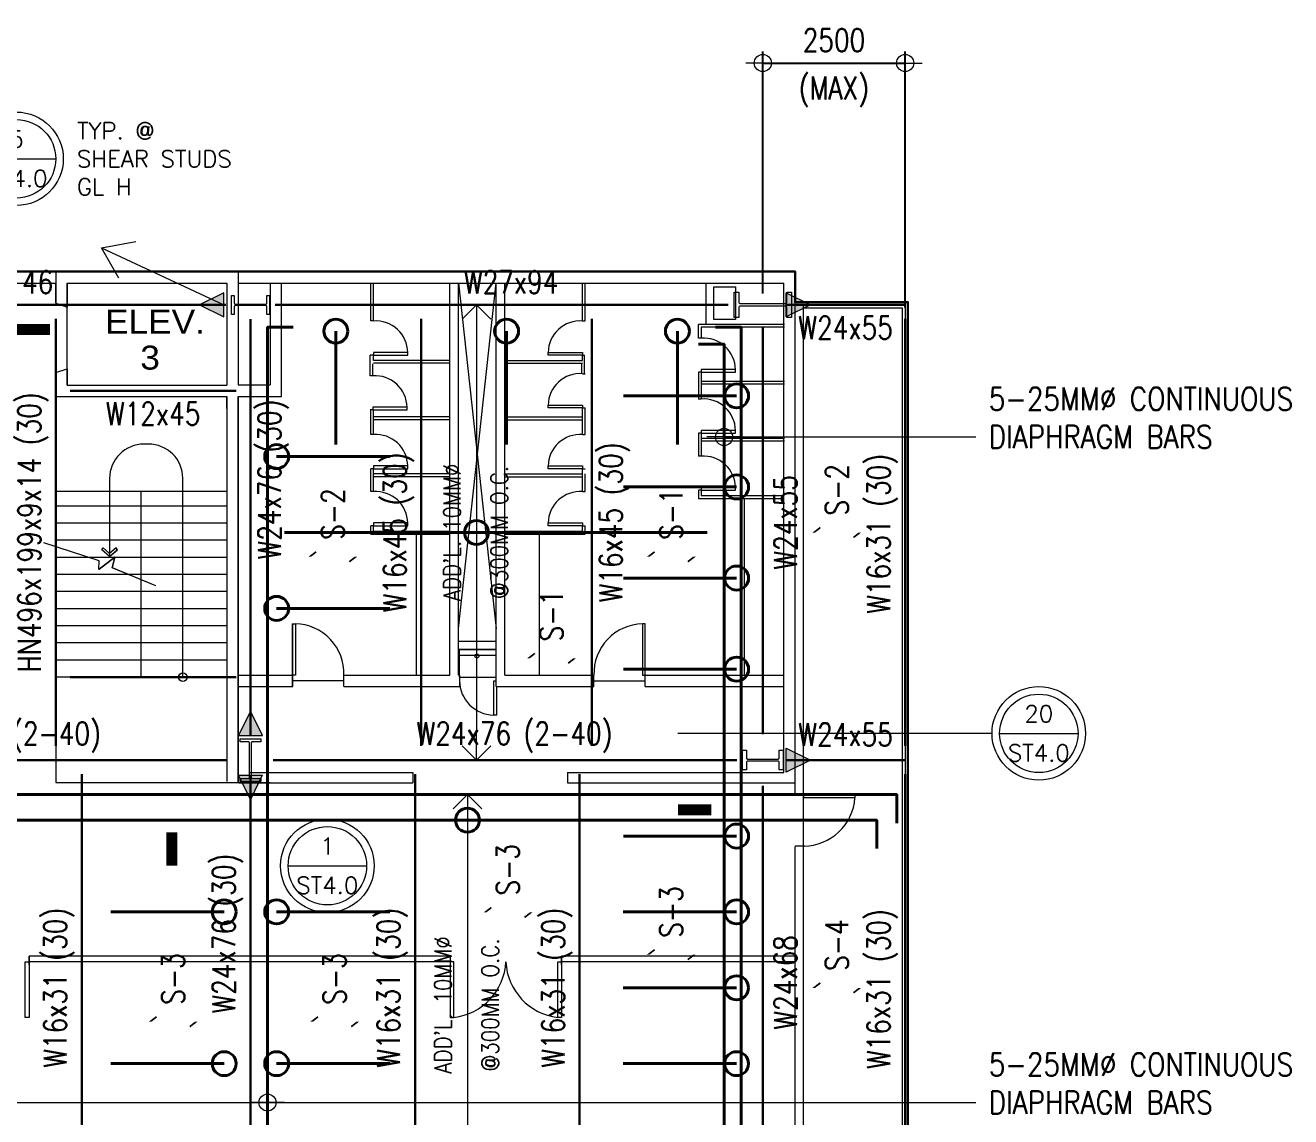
# Model space of a CAD drawing. Header units: millimetres. Extents: x 1935438 to 2130245, y -14991 to 120893.
# Drawn here: x 1992441 to 2014668, y 40250 to 59428 of the extents above; entities that cross this region are included whole.
import ezdxf
from ezdxf.enums import TextEntityAlignment as Align

# ---------------------------------------------------------------- set-up
doc = ezdxf.new("R2010")
doc.units = ezdxf.units.MM
doc.header["$MEASUREMENT"] = 0
doc.layers.get('0').update_dxf_attribs({"lineweight": 0})
for name, color, linetype, lineweight in [('A_ARCHITECTURAL BACKGROUND', 251, 'Continuous', 5), ('S-ANNO-DIMS', 252, 'Continuous', 5), ('S-ANNO-MARK', 2, 'Continuous', 9), ('S-ANNO-NPLT', 7, 'Continuous', 9), ('S-Anno-Symb', 143, 'Continuous', 15), ('S-Anno-Text', 52, 'Continuous', 15), ('S-BEAM', 5, 'Continuous', 30), ('S-BEAM-IDEN', 2, 'Continuous', 9), ('S-BRACE', 2, 'Continuous', 9), ('S-COLS', 2, 'Continuous', 20), ('S-CONN', 1, 'Continuous', 9), ('S_COL', 2, 'Continuous', 20), ('S_DRB', 4, 'Continuous', 40), ('S_SLAB EDGE', 2, 'Continuous', 30)]:
    doc.layers.add(name, color=color, linetype=linetype, lineweight=lineweight)
doc.styles.add('1', font='simplex.shx', dxfattribs={"width": 0.85, "height": 300})
doc.styles.add('ARIALNW', font='ARIALN.TTF')
doc.styles.add('MMTX$0$ESMX$0$X-OPTA1D', font='x-opta1d')
doc.styles.add('ROMANSX', font='ROMANS.shx', dxfattribs={"height": 0.09375})
doc.styles.add('SIMPLEX', font='SIMPLEX.shx', dxfattribs={"width": 0.8, "height": 400})
doc.dimstyles.new('DIM 200', dxfattribs={"dimtxt": 0.36, "dimasz": 0.2, "dimexe": 0.1, "dimexo": 0, "dimgap": 0.08, "dimtad": 1, "dimlfac": 2, "dimrnd": 0.005, "dimzin": 1, "dimdsep": 46, "dimtxsty": 'ARIALNW', "dimcen": 0.09, "dimclrd": 6, "dimclre": 6, "dimclrt": 13, "dimadec": 0, "dimazin": 0, "dimtfac": 1, "dimtofl": 0, "dimtmove": 2, "dimatfit": 3, "dimfxl": 1, "dimtolj": 1, "dimtzin": 0, "dimarcsym": 0})
doc.dimstyles.new('DIM_100', dxfattribs={"dimtxt": 400, "dimasz": 2, "dimexe": 100, "dimexo": 250, "dimgap": 250, "dimtad": 1, "dimdec": 0, "dimrnd": 1, "dimzin": 1, "dimdsep": 46, "dimtxsty": '1', "dimblk1": 'ESCADIM_ARW', "dimblk2": 'ESCADIM_ARW', "dimsah": 1, "dimcen": 50, "dimclrd": 256, "dimclre": 256, "dimclrt": 52, "dimazin": 0, "dimtfac": 1, "dimtdec": 0, "dimtofl": 0, "dimtmove": 0, "dimatfit": 3, "dimldrblk": 'ESCADIM_ARW', "dimfxl": 1, "dimtolj": 1, "dimtzin": 0, "dimarcsym": 0})
doc.dimstyles.new('DIM_200', dxfattribs={"dimtxt": 400, "dimasz": 2, "dimexe": 200, "dimexo": 200, "dimgap": 200, "dimtad": 1, "dimdec": 0, "dimrnd": 1, "dimzin": 1, "dimdsep": 46, "dimtxsty": 'SIMPLEX', "dimblk1": 'ESCADIM_ARW', "dimblk2": 'ESCADIM_ARW', "dimsah": 1, "dimcen": 50, "dimclrd": 251, "dimclre": 251, "dimclrt": 52, "dimazin": 0, "dimtfac": 1, "dimtdec": 0, "dimtofl": 0, "dimtmove": 0, "dimatfit": 3, "dimldrblk": 'ESCADIM_ARW', "dimfxl": 1, "dimtolj": 1, "dimtzin": 0, "dimarcsym": 0})
doc.dimstyles.new('ESCA', dxfattribs={"dimtxt": 300, "dimasz": 1, "dimexe": 100, "dimexo": 100, "dimgap": 100, "dimtad": 1, "dimdec": 0, "dimrnd": 1, "dimdsep": 46, "dimtxsty": '1', "dimblk1": 'ESCADIM_ARW', "dimblk2": 'ESCADIM_ARW', "dimsah": 1, "dimcen": 50, "dimclrd": 256, "dimclre": 256, "dimclrt": 52, "dimadec": 0, "dimazin": 0, "dimtfac": 1, "dimtdec": 0, "dimtofl": 0, "dimtmove": 0, "dimatfit": 3, "dimldrblk": 'ESCADIM_ARW', "dimfxl": 1, "dimtolj": 1, "dimtzin": 0, "dimarcsym": 0})

# ---------------------------------------------------------------- blocks, each defined once
blk = doc.blocks.new('8F PLAN')
at = {"layer": 'A_ARCHITECTURAL BACKGROUND', "ltscale": 10}
for p, q in [((44567, 56585, 0), (25567, 56585, 0)), ((34786, 56589, 0), (34786, 54591, 0)), ((34586, 56377, 0), (34586, 54588, 0)), ((35348, 56377, 0), (35348, 54591, 0)), ((35548, 54391, 0), (35548, 56377, 0)), ((35548, 54391, 0), (35548, 56377, 0)), ((37113, 55715, 0), (37113, 56383, 0)), ((37163, 55715, 0), (37163, 56383, 0)), ((37163, 55715, 0), (37163, 56383, 0)), ((37163, 55715, 0), (37163, 56383, 0)), ((38504, 49493, 0), (38504, 56383, 0)), ((38654, 49493, 0), (38654, 56383, 0)), ((39316, 49293, 0), (39316, 56383, 0)), ((39466, 49493, 0), (39466, 56383, 0)), ((40830, 55715, 0), (40830, 56383, 0)), ((40830, 55715, 0), (40830, 56383, 0)), ((40830, 55715, 0), (40830, 56383, 0)), ((40880, 55715, 0), (40880, 56383, 0)), ((43006, 55656, 0), (43006, 56385, 0)), ((44567, 47600, 0), (44567, 56048, 0)), ((44717, 10909, 0), (44717, 55998, 0)), ((37163, 55715, 0), (37113, 55715, 0)), ((37163, 55715, 0), (37113, 55715, 0)), ((37163, 55715, 0), (37113, 55715, 0)), ((40830, 55715, 0), (40880, 55715, 0)), ((40830, 55715, 0), (40880, 55715, 0)), ((40830, 55715, 0), (40880, 55715, 0)), ((42868, 55656, 0), (42868, 55656, 0)), ((44382, 55656, 0), (42868, 55656, 0)), ((42868, 55414, 0), (42868, 55656, 0)), ((44382, 55656, 0), (42918, 55656, 0)), ((42918, 55606, 0), (42918, 55414, 0)), ((44382, 55606, 0), (42918, 55606, 0)), ((44382, 55606, 0), (42918, 55606, 0)), ((42918, 55414, 0), (42868, 55414, 0)), ((37764, 55164, 0), (37163, 55164, 0)), ((37163, 55164, 0), (37163, 55114, 0)), ((37764, 55114, 0), (37764, 55164, 0)), ((40229, 55114, 0), (40229, 55164, 0)), ((40229, 55164, 0), (40830, 55164, 0)), ((40830, 55164, 0), (40830, 55114, 0)), ((37101, 54752, 0), (37101, 55114, 0)), ((37163, 55114, 0), (37101, 55114, 0)), ((37151, 54752, 0), (37151, 54965, 0)), ((37163, 55023, 0), (37163, 55114, 0)), ((37163, 55114, 0), (37764, 55114, 0)), ((38504, 55023, 0), (37163, 55023, 0)), ((38504, 55022, 0), (37163, 55022, 0)), ((38504, 55022, 0), (37163, 55022, 0)), ((38504, 54973, 0), (37163, 54973, 0)), ((38504, 54972, 0), (37163, 54972, 0)), ((38504, 54972, 0), (37163, 54972, 0)), ((39477, 55023, 0), (40830, 55023, 0)), ((39477, 55022, 0), (40830, 55022, 0)), ((39477, 55022, 0), (40830, 55022, 0)), ((39477, 54973, 0), (40830, 54973, 0)), ((39477, 54972, 0), (40830, 54972, 0)), ((39477, 54972, 0), (40830, 54972, 0)), ((40830, 55114, 0), (40229, 55114, 0)), ((40819, 54789, 0), (40819, 54967, 0)), ((40830, 55023, 0), (40830, 55114, 0)), ((40830, 55114, 0), (40869, 55114, 0)), ((40869, 54789, 0), (40869, 55114, 0)), ((37151, 54752, 0), (37101, 54752, 0)), ((40830, 54789, 0), (40880, 54789, 0)), ((42918, 54813, 0), (42868, 54813, 0)), ((42918, 54813, 0), (42868, 54813, 0)), ((42868, 54813, 0), (42868, 54344, 0)), ((43520, 54863, 0), (42918, 54863, 0)), ((42918, 54863, 0), (42918, 54813, 0)), ((42918, 54813, 0), (43520, 54813, 0)), ((42918, 54813, 0), (42918, 54344, 0)), ((42918, 54813, 0), (42918, 54344, 0)), ((42918, 54813, 0), (42918, 54344, 0)), ((43520, 54813, 0), (43520, 54863, 0)), ((31583, 54524, 0), (31583, 49457, 0)), ((44382, 54654, 0), (42918, 54654, 0)), ((44382, 54654, 0), (42918, 54654, 0)), ((44382, 54604, 0), (42918, 54604, 0)), ((44382, 54604, 0), (42918, 54604, 0)), ((34586, 54388, 0), (34586, 47622, 0)), ((34586, 54180, 0), (34586, 54388, 0)), ((34586, 54180, 0), (34586, 54388, 0)), ((34586, 54180, 0), (34586, 54388, 0)), ((34586, 54180, 0), (34586, 54388, 0)), ((34586, 54180, 0), (34586, 54388, 0)), ((34586, 54298, 0), (34586, 54388, 0)), ((34586, 54298, 0), (34586, 54388, 0)), ((34586, 54298, 0), (34586, 54388, 0)), ((34786, 54391, 0), (34786, 49239, 0)), ((34786, 54391, 0), (34786, 49239, 0)), ((34786, 54391, 0), (34786, 49239, 0)), ((34786, 54391, 0), (34786, 49239, 0)), ((34786, 54391, 0), (34786, 49239, 0)), ((34786, 54391, 0), (34786, 49239, 0)), ((34786, 54391, 0), (34786, 47600, 0)), ((34786, 47600, 0), (34786, 54391, 0)), ((34786, 54391, 0), (34786, 47600, 0)), ((34786, 47600, 0), (34786, 54391, 0)), ((34786, 47600, 0), (34786, 54391, 0)), ((34786, 47600, 0), (34786, 54391, 0)), ((34786, 47600, 0), (34786, 54391, 0)), ((34786, 54391, 0), (34786, 53703, 0)), ((34786, 53703, 0), (34786, 54391, 0)), ((34786, 53703, 0), (34786, 54391, 0)), ((34786, 54220, 0), (34786, 54391, 0)), ((34786, 54220, 0), (34786, 54391, 0)), ((34786, 54220, 0), (34786, 54391, 0)), ((34786, 54220, 0), (34786, 54391, 0)), ((34786, 54220, 0), (34786, 54391, 0)), ((40229, 54188, 0), (40229, 54238, 0)), ((40229, 54238, 0), (40830, 54238, 0)), ((40830, 54238, 0), (40830, 54188, 0)), ((42918, 54344, 0), (42868, 54344, 0)), ((42918, 54344, 0), (42868, 54344, 0)), ((42918, 54344, 0), (42868, 54344, 0)), ((37151, 54151, 0), (37101, 54151, 0)), ((37151, 54151, 0), (37101, 54151, 0)), ((37113, 53720, 0), (37113, 54151, 0)), ((37753, 54201, 0), (37151, 54201, 0)), ((37151, 54201, 0), (37151, 54151, 0)), ((37151, 54151, 0), (37753, 54151, 0)), ((37163, 53720, 0), (37163, 54151, 0)), ((37163, 53720, 0), (37163, 54151, 0)), ((37163, 53720, 0), (37163, 54151, 0)), ((38504, 54029, 0), (37163, 54029, 0)), ((38504, 54029, 0), (37163, 54029, 0)), ((37753, 54151, 0), (37753, 54201, 0)), ((39477, 54029, 0), (40830, 54029, 0)), ((39477, 54029, 0), (40830, 54029, 0)), ((40830, 54188, 0), (40229, 54188, 0)), ((40830, 54188, 0), (40880, 54188, 0)), ((40830, 54188, 0), (40880, 54188, 0)), ((40830, 53720, 0), (40830, 54188, 0)), ((40830, 53720, 0), (40830, 54188, 0)), ((40830, 53720, 0), (40830, 54188, 0)), ((40880, 53720, 0), (40880, 54188, 0)), ((38504, 53979, 0), (37163, 53979, 0)), ((38504, 53979, 0), (37163, 53979, 0)), ((39477, 53979, 0), (40830, 53979, 0)), ((39477, 53979, 0), (40830, 53979, 0)), ((43520, 53793, 0), (42918, 53793, 0)), ((42918, 53793, 0), (42918, 53743, 0)), ((43520, 53743, 0), (43520, 53793, 0)), ((37163, 53720, 0), (37113, 53720, 0)), ((37163, 53720, 0), (37113, 53720, 0)), ((37163, 53720, 0), (37113, 53720, 0)), ((40830, 53720, 0), (40880, 53720, 0)), ((40830, 53720, 0), (40880, 53720, 0)), ((40830, 53720, 0), (40880, 53720, 0)), ((42868, 53743, 0), (42868, 53341, 0)), ((42918, 53743, 0), (42868, 53743, 0)), ((42918, 53743, 0), (42918, 53341, 0)), ((42918, 53743, 0), (42918, 53341, 0)), ((42918, 53743, 0), (42918, 53341, 0)), ((42918, 53743, 0), (42918, 53652, 0)), ((42918, 53743, 0), (43520, 53743, 0)), ((44382, 53652, 0), (42918, 53652, 0)), ((44382, 53651, 0), (42918, 53651, 0)), ((44382, 53651, 0), (42918, 53651, 0)), ((44382, 53602, 0), (42918, 53602, 0)), ((44382, 53601, 0), (42918, 53601, 0)), ((44382, 53601, 0), (42918, 53601, 0)), ((37764, 53168, 0), (37163, 53168, 0)), ((37163, 53168, 0), (37163, 53118, 0)), ((37764, 53118, 0), (37764, 53168, 0)), ((40229, 53118, 0), (40229, 53168, 0)), ((40229, 53168, 0), (40830, 53168, 0)), ((40830, 53168, 0), (40830, 53118, 0)), ((42918, 53341, 0), (42868, 53341, 0)), ((42918, 53341, 0), (42868, 53341, 0)), ((42918, 53341, 0), (42868, 53341, 0)), ((37113, 52717, 0), (37113, 53118, 0)), ((37163, 53118, 0), (37113, 53118, 0)), ((37163, 53027, 0), (37163, 53118, 0)), ((37163, 53118, 0), (37764, 53118, 0)), ((37163, 52717, 0), (37163, 53027, 0)), ((38504, 53027, 0), (37163, 53027, 0)), ((38504, 53027, 0), (37163, 53027, 0)), ((38504, 53027, 0), (37163, 53027, 0)), ((38504, 52977, 0), (37163, 52977, 0)), ((37163, 52717, 0), (37163, 52976, 0)), ((38504, 52976, 0), (37163, 52976, 0)), ((37163, 52717, 0), (37163, 52976, 0)), ((38504, 52976, 0), (37163, 52976, 0)), ((39477, 53027, 0), (40830, 53027, 0)), ((39477, 53027, 0), (40830, 53027, 0)), ((39477, 53027, 0), (40830, 53027, 0)), ((39477, 52977, 0), (40830, 52977, 0)), ((39477, 52976, 0), (40830, 52976, 0)), ((39477, 52976, 0), (40830, 52976, 0)), ((40830, 53118, 0), (40229, 53118, 0)), ((40830, 53027, 0), (40830, 53118, 0)), ((40830, 53118, 0), (40880, 53118, 0)), ((40830, 52717, 0), (40830, 53027, 0)), ((40830, 52717, 0), (40830, 52976, 0)), ((40830, 52717, 0), (40830, 52976, 0)), ((40880, 52717, 0), (40880, 53027, 0)), ((34586, 52720, 0), (31580, 52720, 0)), ((33083, 49457, 0), (33083, 52720, 0)), ((37163, 52717, 0), (37113, 52717, 0)), ((37163, 52717, 0), (37113, 52717, 0)), ((37163, 52717, 0), (37113, 52717, 0)), ((40830, 52717, 0), (40880, 52717, 0)), ((40830, 52717, 0), (40880, 52717, 0)), ((40830, 52717, 0), (40880, 52717, 0)), ((42868, 52740, 0), (42868, 52598, 0)), ((42918, 52740, 0), (42868, 52740, 0)), ((43520, 52790, 0), (42918, 52790, 0)), ((42918, 52790, 0), (42918, 52740, 0)), ((42918, 52740, 0), (42918, 52649, 0)), ((42918, 52740, 0), (43520, 52740, 0)), ((43520, 52740, 0), (43520, 52790, 0)), ((34586, 52463, 0), (31580, 52463, 0)), ((42868, 52598, 0), (44371, 52598, 0)), ((42918, 52649, 0), (44371, 52649, 0)), ((43670, 52597, 0), (43670, 49492, 0)), ((34586, 52162, 0), (31580, 52162, 0)), ((37113, 51972, 0), (37113, 52116, 0)), ((37163, 52116, 0), (37113, 52116, 0)), ((37764, 52166, 0), (37163, 52166, 0)), ((37163, 52166, 0), (37163, 52116, 0)), ((37163, 52024, 0), (37163, 52116, 0)), ((37163, 52116, 0), (37764, 52116, 0)), ((37163, 52023, 0), (38504, 52023, 0)), ((37764, 52116, 0), (37764, 52166, 0)), ((39466, 52023, 0), (40830, 52023, 0)), ((40229, 52116, 0), (40229, 52166, 0)), ((40229, 52166, 0), (40830, 52166, 0)), ((40830, 52116, 0), (40229, 52116, 0)), ((40830, 52166, 0), (40830, 52116, 0)), ((40830, 52024, 0), (40830, 52116, 0)), ((40830, 52116, 0), (40880, 52116, 0)), ((40880, 51972, 0), (40880, 52116, 0)), ((34586, 51862, 0), (31580, 51862, 0)), ((37113, 51972, 0), (38504, 51972, 0)), ((37914, 49493, 0), (37914, 51972, 0)), ((39466, 51972, 0), (40880, 51972, 0)), ((40079, 49493, 0), (40079, 51972, 0)), ((34586, 51561, 0), (31580, 51561, 0)), ((34586, 51260, 0), (31580, 51260, 0)), ((34586, 50960, 0), (31580, 50960, 0)), ((34586, 50659, 0), (31580, 50659, 0)), ((34586, 50358, 0), (31580, 50358, 0)), ((35735, 50395, 0), (35785, 50395, 0)), ((35740, 49493, 0), (35740, 50395, 0)), ((35744, 49493, 0), (35744, 50395, 0)), ((35790, 50395, 0), (35790, 49493, 0)), ((41935, 50394, 0), (41885, 50394, 0)), ((41885, 50394, 0), (41885, 49492, 0)), ((41935, 49492, 0), (41935, 50394, 0)), ((34586, 50058, 0), (31580, 50058, 0)), ((38666, 49843, 0), (39316, 49843, 0)), ((34586, 49757, 0), (31580, 49757, 0)), ((34786, 49744, 0), (34786, 49744, 0)), ((34786, 49543, 0), (34786, 49744, 0)), ((34786, 49543, 0), (34786, 49744, 0)), ((34586, 49457, 0), (31583, 49457, 0)), ((34786, 49543, 0), (34786, 49543, 0)), ((34786, 49493, 0), (35744, 49493, 0)), ((35740, 49293, 0), (35740, 49493, 0)), ((35740, 49293, 0), (35740, 49493, 0)), ((35790, 49493, 0), (35740, 49493, 0)), ((36642, 49393, 0), (35740, 49393, 0)), ((35744, 49293, 0), (35744, 49493, 0)), ((35744, 49293, 0), (35744, 49493, 0)), ((36642, 49493, 0), (38504, 49493, 0)), ((36642, 49293, 0), (36642, 49493, 0)), ((36642, 49293, 0), (36642, 49493, 0)), ((39273, 48791, 0), (39273, 49393, 0)), ((39273, 49393, 0), (39316, 49393, 0)), ((39466, 49493, 0), (41033, 49493, 0)), ((41033, 49291, 0), (41033, 49492, 0)), ((41033, 49391, 0), (41935, 49391, 0)), ((41885, 49492, 0), (41935, 49492, 0)), ((41935, 49492, 0), (44371, 49492, 0)), ((41935, 49291, 0), (41935, 49492, 0)), ((34786, 49293, 0), (35744, 49293, 0)), ((36642, 49293, 0), (38672, 49293, 0)), ((38666, 49293, 0), (38672, 49293, 0)), ((39316, 49293, 0), (41033, 49293, 0)), ((39323, 49293, 0), (39323, 48791, 0)), ((41935, 49291, 0), (44371, 49291, 0)), ((34786, 49039, 0), (34786, 47728, 0)), ((34786, 49039, 0), (34786, 47625, 0)), ((39323, 48791, 0), (39273, 48791, 0)), ((34798, 47600, 0), (37852, 47600, 0)), ((34801, 47600, 0), (37852, 47600, 0)), ((34995, 47782, 0), (37852, 47782, 0)), ((34995, 47782, 0), (37852, 47782, 0)), ((37852, 47782, 0), (37852, 47600, 0)), ((40569, 47780, 0), (44371, 47780, 0)), ((40569, 47780, 0), (40569, 47599, 0)), ((40569, 47599, 0), (44567, 47599, 0)), ((44567, 47391, 0), (44567, 47606, 0)), ((44567, 47388, 0), (44567, 47603, 0)), ((44786, 47387, 0), (44567, 47387, 0)), ((44698, 47387, 0), (45600, 47387, 0)), ((44698, 47387, 0), (45600, 47387, 0)), ((44717, 47387, 0), (45619, 47387, 0)), ((44717, 47387, 0), (45619, 47387, 0)), ((45619, 47387, 0), (45619, 47337, 0)), ((45619, 47387, 0), (45619, 47337, 0)), ((45619, 47337, 0), (44717, 47337, 0)), ((45619, 47337, 0), (44717, 47337, 0)), ((44736, 46486, 0), (44567, 46486, 0)), ((44567, 11059, 0), (44567, 46483, 0)), ((38510, 44553, 0), (31111, 44553, 0)), ((38510, 44553, 0), (31111, 44553, 0)), ((31111, 44403, 0), (31111, 44553, 0)), ((31111, 44553, 0), (31111, 44403, 0)), ((38510, 44553, 0), (38510, 44403, 0)), ((44567, 44553, 0), (40464, 44553, 0)), ((40464, 44403, 0), (40464, 44553, 0)), ((40464, 44553, 0), (40464, 44403, 0)), ((31046, 43476, 0), (31046, 44453, 0)), ((31046, 44453, 0), (31111, 44453, 0)), ((38510, 44453, 0), (31111, 44453, 0)), ((38510, 44453, 0), (31111, 44453, 0)), ((31111, 44453, 0), (31111, 43476, 0)), ((38510, 44453, 0), (38510, 43476, 0)), ((38575, 44453, 0), (38510, 44453, 0)), ((38575, 43476, 0), (38575, 44453, 0)), ((40398, 43476, 0), (40398, 44453, 0)), ((40398, 44453, 0), (40464, 44453, 0)), ((44567, 44453, 0), (40464, 44453, 0)), ((40464, 44453, 0), (40464, 43476, 0)), ((31111, 43476, 0), (31046, 43476, 0)), ((38510, 43476, 0), (38575, 43476, 0)), ((40464, 43476, 0), (40398, 43476, 0))]:
    blk.add_line(p, q, dxfattribs=at)
at = {"layer": 'A_ARCHITECTURAL BACKGROUND', "linetype": 'ByBlock', "ltscale": 0.5}
for p, q in [((31580, 56585, 0), (31580, 56030, 0)), ((31580, 56559, 0), (31580, 56030, 0)), ((28402, 56377, 0), (31580, 56377, 0)), ((31580, 56030, 0), (31580, 56385, 0)), ((31580, 56385, 0), (31580, 56030, 0)), ((31580, 56030, 0), (31580, 56385, 0)), ((31580, 56385, 0), (31580, 56030, 0)), ((31783, 56377, 0), (34586, 56377, 0)), ((31783, 56358, 0), (31783, 55959, 0)), ((34786, 56377, 0), (44371, 56377, 0)), ((44371, 47782, 0), (44371, 56377, 0)), ((31580, 56030, 0), (31783, 55959, 0)), ((31580, 56030, 0), (31783, 55959, 0)), ((31580, 54807, 0), (31783, 54877, 0)), ((31580, 54807, 0), (31783, 54877, 0)), ((31580, 54807, 0), (31580, 54388, 0)), ((31580, 54807, 0), (31580, 54388, 0)), ((31783, 54877, 0), (31783, 54588, 0)), ((31783, 54877, 0), (31783, 54588, 0)), ((31783, 54588, 0), (34586, 54588, 0)), ((31783, 54588, 0), (34586, 54588, 0)), ((31783, 54588, 0), (34586, 54588, 0)), ((31783, 54588, 0), (34586, 54588, 0)), ((34786, 54591, 0), (35348, 54591, 0)), ((34786, 54591, 0), (35348, 54591, 0)), ((34786, 54591, 0), (35348, 54591, 0)), ((34786, 54591, 0), (35348, 54591, 0)), ((31580, 54388, 0), (34586, 54388, 0)), ((31580, 54388, 0), (34586, 54388, 0)), ((31583, 54388, 0), (34586, 54388, 0)), ((31583, 54388, 0), (34586, 54388, 0)), ((34786, 54391, 0), (35348, 54391, 0)), ((34786, 54391, 0), (35348, 54391, 0)), ((34786, 54391, 0), (35348, 54391, 0)), ((34786, 54391, 0), (35548, 54391, 0)), ((38666, 50090, 0), (39316, 50090, 0)), ((38666, 49940, 0), (39316, 49940, 0)), ((38672, 49493, 0), (38654, 49493, 0)), ((38672, 49493, 0), (38672, 49293, 0)), ((44717, 47391, 0), (44717, 47340, 0)), ((44717, 47387, 0), (44717, 47337, 0))]:
    blk.add_line(p, q, dxfattribs=at)
at = {"layer": 'A_ARCHITECTURAL BACKGROUND', "ltscale": 0.5}
for p, q in [((31783, 54588, 0), (31783, 56377, 0)), ((31583, 49457, 0), (31583, 47606, 0)), ((31583, 47606, 0), (35348, 47606, 0))]:
    blk.add_line(p, q, dxfattribs=at)
at = {"layer": 'A_ARCHITECTURAL BACKGROUND', "linetype": 'ByBlock', "lineweight": 13, "ltscale": 0.5}
for p, q in [((38654, 50314, 0), (39317, 56385, 0)), ((38654, 56383, 0), (39316, 50314, 0)), ((32342, 51498, 0), (31373, 51817, 0)), ((32619, 51566, 0), (32339, 51349, 0)), ((32623, 51566, 0), (32342, 51349, 0)), ((32573, 51376, 0), (32619, 51566, 0)), ((32577, 51376, 0), (32623, 51566, 0)), ((32339, 51349, 0), (32342, 51498, 0)), ((33338, 51061, 0), (32573, 51376, 0)), ((33341, 51061, 0), (32577, 51376, 0)), ((36642, 49393, 0), (35740, 49393, 0))]:
    blk.add_line(p, q, dxfattribs=at)
at = {"layer": 'A_ARCHITECTURAL BACKGROUND', "linetype": 'ByBlock', "lineweight": 13, "ltscale": 0.5, "elevation": 0}
blk.add_lwpolyline([(43141, 55740), (43141, 56316), (43519, 56316), (43519, 55740)], close=True, dxfattribs=at)
at = {"layer": 'A_ARCHITECTURAL BACKGROUND', "ltscale": 0.5, "elevation": 0}
for points in [[(44567, 55998), (46500, 55998), (46500, 39633), (44717, 39633)], [(44717, 55948), (46450, 55948), (46450, 39683), (44717, 39683)]]:
    blk.add_lwpolyline(points, dxfattribs=at)
at = {"layer": 'A_ARCHITECTURAL BACKGROUND', "linetype": 'ByBlock', "lineweight": 13, "ltscale": 0.5, "elevation": 0}
blk.add_lwpolyline([(33812, 49457), (33812, 52951, 0.414214), (33210, 53552), (33128, 53552, 0.414214), (32527, 52951), (32527, 51577)], format="xyb", dxfattribs=at)
for points in [[(32524, 51577), (32387, 51696), (32412, 51729), (32524, 51627)], [(32527, 51577), (32390, 51696), (32415, 51729), (32527, 51627)], [(32524, 51577), (32660, 51696), (32635, 51729), (32524, 51627)], [(32527, 51577), (32663, 51696), (32639, 51729), (32527, 51627)]]:
    blk.add_lwpolyline(points, dxfattribs=at)
at = {"layer": 'A_ARCHITECTURAL BACKGROUND', "ltscale": 10, "elevation": 0}
blk.add_lwpolyline([(38666, 49454), (39316, 49454), (39316, 49940), (38666, 49940)], close=True, dxfattribs=at)
at = {"layer": 'A_ARCHITECTURAL BACKGROUND', "linetype": 'ByBlock', "ltscale": 0.5}
blk.add_circle((38978, 49829, 0), 34.4, dxfattribs=at)
at = {"layer": 'A_ARCHITECTURAL BACKGROUND', "linetype": 'ByBlock', "lineweight": 13, "ltscale": 0.5}
for centre in [(33812, 49457, 0), (33815, 49457, 0)]:
    blk.add_circle(centre, 74, dxfattribs=at)
at = {"layer": 'A_ARCHITECTURAL BACKGROUND', "ltscale": 10}
for centre, start, end in [((37200, 55152, 0), 1.2058, 93.7733), ((40793, 55152, 0), 86.2267, 178.7942), ((42956, 54851, 0), 1.2058, 93.7733), ((37188, 54189, 0), 1.2058, 93.7733), ((40793, 54226, 0), 86.2267, 178.7942), ((42956, 53781, 0), 1.2058, 93.7733), ((37200, 53157, 0), 1.2058, 93.7733), ((40793, 53157, 0), 86.2267, 178.7942), ((42956, 52778, 0), 1.2058, 93.7733), ((37200, 52154, 0), 1.2058, 93.7733), ((40793, 52154, 0), 86.2267, 178.7942)]:
    blk.add_arc(centre, 564, start, end, dxfattribs=at)
at = {"layer": 'A_ARCHITECTURAL BACKGROUND', "linetype": 'ByBlock', "lineweight": 13, "ltscale": 0.5}
for centre, radius, start, end in [((35768, 49521, 0), 874, 358.1709, 88.556), ((41907, 49520, 0), 874, 91.444, 181.8291), ((39284, 49404, 0), 613, 181.0562, 268.9438), ((44706, 47401, 0), 915, 270.6932, 356.0337), ((38452, 44505, 0), 1036, 276.8071, 357.1428), ((40521, 44505, 0), 1036, 182.8572, 263.1929)]:
    blk.add_arc(centre, radius, start, end, dxfattribs=at)
at = {"layer": 'S_SLAB EDGE', "ltscale": 0.05, "elevation": 0}
for points in [[(44567, 56585), (44567, 56048), (46550, 56048), (46550, 48565), (46550, 48565), (46550, 39580), (44717, 39580), (44717, 10909), (43214, 10909), (43214, 8846), (41180, 8846), (41180, 7375), (35698, 7375), (35698, 6013), (27423, 6013), (26051, 7357), (24672, 6013), (16409, 6013)], [(10917, 56736), (26529, 56736), (26529, 56585), (44567, 56585)]]:
    blk.add_lwpolyline(points, dxfattribs=at)
at = {"layer": 'A_ARCHITECTURAL BACKGROUND', "style": 'MMTX$0$ESMX$0$X-OPTA1D', "text_generation_flag": 6, "width": 1.1}
for s, height, p in [('ELEV.', 420.9, (32446, 55491, 0)), ('3', 421, (33065, 54861, 0))]:
    blk.add_text(s, height=height, rotation=180, dxfattribs=at).set_placement(p)
blk = doc.blocks.new('8F COLUMN LAYOUT')
at = {"layer": 'S_COL', "ltscale": 0.05}
blk.add_lwpolyline([(35337, 56000), (35337, 55832), (35289, 55832), (35289, 55966, 0.414214), (35268, 55987), (34736, 55987, 0.414214), (34716, 55966), (34716, 55832), (34668, 55832), (34668, 56167), (34716, 56167), (34716, 56033, 0.414214), (34736, 56013), (35268, 56013, 0.414214), (35289, 56033), (35289, 56167), (35337, 56167), (35337, 56000)], format="xyb", dxfattribs=at)
at = {"layer": 'S_COL', "ltscale": 0.05, "elevation": 0}
for points in [[(44506, 56000), (44506, 55779), (44424, 55779), (44424, 55948, 0.414214), (44395, 55977), (43605, 55977, 0.414214), (43576, 55948), (43576, 55779), (43494, 55779), (43494, 56221), (43576, 56221), (43576, 56052, 0.414214), (43605, 56023), (44395, 56023, 0.414214), (44424, 56052), (44424, 56221), (44506, 56221), (44506, 56000)], [(35000, 48376), (35183, 48376), (35183, 48323), (35033, 48323, 0.414214), (35015, 48305), (35015, 47695, 0.414214), (35033, 47677), (35183, 47677), (35183, 47624), (34817, 47624), (34817, 47677), (34967, 47677, 0.414214), (34985, 47695), (34985, 48305, 0.414214), (34967, 48323), (34817, 48323), (34817, 48376), (35000, 48376)], [(44355, 48000), (44355, 47827), (44286, 47827), (44286, 47961, 0.414214), (44267, 47981), (43733, 47981, 0.414214), (43714, 47961), (43714, 47827), (43645, 47827), (43645, 48173), (43714, 48173), (43714, 48039, 0.414214), (43733, 48019), (44267, 48019, 0.414214), (44286, 48039), (44286, 48173), (44355, 48173), (44355, 48000)]]:
    blk.add_lwpolyline(points, format="xyb", dxfattribs=at)
blk = doc.blocks.new('Bubble')
at = {"layer": 'S-ANNO-NPLT'}
blk.add_circle((0, 0), 0.2608, dxfattribs=at)
at = {"layer": 'S-Anno-Symb', "color": 0}
blk.add_line((-0.2188, 0), (0.2188, 0), dxfattribs=at)
blk.add_circle((0, 0), 0.2187, dxfattribs=at)
at = {"layer": 'S-Anno-Symb', "style": 'ROMANSX'}
for tag, p in [('1', (0, 0.1094)), ('S1', (0, -0.1094))]:
    blk.add_attdef(tag, text='', height=0.0937, dxfattribs=at).set_placement(p, align=Align.MIDDLE_CENTER)
at = {"layer": 'S-Anno-Symb', "style": 'ROMANSX', "width": 1.018385, "flags": 8}
blk.add_attdef('LONG', text='', height=0.0937, dxfattribs=at).set_placement((-0.1796, -0.1249), (0.1796, -0.1249), align=Align.FIT)
blk = doc.blocks.new('ESCADIM_ARW')
at = {"color": 7}
blk.add_line((-150, 0), (150, 0), dxfattribs=at)
blk.add_circle((0, 0), 75, dxfattribs=at)
blk = doc.blocks.new('*D35')
at = {"layer": 'Defpoints', "color": 0, "ltscale": 0.05, "transparency": 16777216}
for p in [(2007896, 58765), (2005396, 54515, 0), (2007896, 54268)]:
    blk.add_point(p, dxfattribs=at)
at = {"layer": 'S-ANNO-DIMS', "color": 251, "lineweight": -2, "ltscale": 0.05, "transparency": 16777216}
for p, q in [((2005396, 54715), (2005396, 58965)), ((2007896, 54468), (2007896, 58965)), ((2005398, 58765), (2007894, 58765))]:
    blk.add_line(p, q, dxfattribs=at)
at = {"layer": 'S-ANNO-DIMS', "color": 251, "lineweight": -2, "ltscale": 0.05, "transparency": 16777216, "xscale": 2, "yscale": 2, "zscale": 2, "rotation": 180}
blk.add_blockref('ESCADIM_ARW', (2005396, 58765), dxfattribs=at)
at = {"layer": 'S-ANNO-DIMS', "color": 251, "lineweight": -2, "ltscale": 0.05, "transparency": 16777216, "xscale": 2, "yscale": 2, "zscale": 2}
blk.add_blockref('ESCADIM_ARW', (2007896, 58765), dxfattribs=at)
at = {"layer": 'S-ANNO-DIMS', "color": 52, "ltscale": 0.05, "transparency": 16777216, "char_height": 400, "attachment_point": 5, "style": 'SIMPLEX'}
for s, insert in [('\\A1;2500', (2006646, 59165)), ('\\A1;(MAX)', (2006646, 58260))]:
    blk.add_mtext(s, dxfattribs=dict(at, insert=insert))
blk = doc.blocks.new('_Open90')
at = {"color": 0, "linetype": 'ByBlock', "lineweight": -2}
for p, q in [((-0.5, 0.5), (0, 0)), ((0, 0), (-1, 0)), ((0, 0), (-0.5, -0.5))]:
    blk.add_line(p, q, dxfattribs=at)
blk = doc.blocks.new('*D38')
at = {"lineweight": -2, "ltscale": 0.5, "transparency": 16777216}
blk.add_line((38812, 46895), (38812, 40501), dxfattribs=at)
at = {"layer": 'Defpoints', "color": 0, "ltscale": 0.5, "transparency": 16777216}
for p in [(38812, 47395, 0), (38812, 40001, 0), (38812, 40001)]:
    blk.add_point(p, dxfattribs=at)
at = {"lineweight": -2, "ltscale": 0.5, "transparency": 16777216, "xscale": 500, "yscale": 500, "zscale": 500}
for p, rotation in [((38812, 47395), 90), ((38812, 40001), 270)]:
    blk.add_blockref('_Open90', p, dxfattribs=dict(at, rotation=rotation))
at = {"color": 52, "ltscale": 0.5, "transparency": 16777216, "char_height": 300, "attachment_point": 5, "rotation": 90, "style": '1'}
for s, insert in [("\\A1;ADD'L. 10MM%%C", (38383, 43698)), ('\\A1;@300MM O.C. ', (39212, 43698))]:
    blk.add_mtext(s, dxfattribs=dict(at, insert=insert))
blk = doc.blocks.new('*D40')
at = {"lineweight": -2, "ltscale": 0.5, "transparency": 16777216}
blk.add_line((38970, 55501), (38970, 48501), dxfattribs=at)
at = {"layer": 'Defpoints', "color": 0, "ltscale": 0.5, "transparency": 16777216}
for p in [(38970, 56001, 0), (38970, 48001, 0), (38970, 48001)]:
    blk.add_point(p, dxfattribs=at)
at = {"lineweight": -2, "ltscale": 0.5, "transparency": 16777216, "xscale": 500, "yscale": 500, "zscale": 500}
for p, rotation in [((38970, 56001), 90), ((38970, 48001), 270)]:
    blk.add_blockref('_Open90', p, dxfattribs=dict(at, rotation=rotation))
at = {"color": 52, "ltscale": 0.5, "transparency": 16777216, "char_height": 300, "attachment_point": 5, "rotation": 90, "style": '1'}
for s, insert in [("\\A1;ADD'L. 10MM%%C", (38542, 52001)), ('\\A1;@300MM O.C. ', (39370, 52001))]:
    blk.add_mtext(s, dxfattribs=dict(at, insert=insert))
blk = doc.blocks.new('8F FRAMING LAYOUT')
at = {"layer": 'S-CONN'}
for points in [[(23033, 47788), (22604, 47998), (23033, 48209)], [(32911, 47789), (33340, 48000), (32911, 48210)], [(23289, 40430), (23500, 40859), (23710, 40430)], [(32911, 39789), (33340, 40000), (32911, 40210)], [(23288, 39736), (23499, 39307), (23709, 39736)]]:
    blk.add_hatch(color=256, dxfattribs=at).paths.add_polyline_path(points)
at = {"layer": 'S-BEAM'}
for p, q in [((23066, 47999, 0), (15106, 48000, 0)), ((23935, 47999, 0), (31894, 48000, 0)), ((32909, 48000, 0), (35000, 48000, 0)), ((20083, 40249, 0), (20083, 47753, 0)), ((23500, 40430, 0), (23500, 47749, 0)), ((26501, 40249, 0), (26501, 47753, 0)), ((29499, 40249, 0), (29499, 47753, 0)), ((32500, 47619, 0), (32501, 40455, 0)), ((35000, 40250, 0), (35000, 47751, 0)), ((23250, 46488, 0), (20333, 46488, 0)), ((23250, 41457, 0), (20333, 41457, 0)), ((23100, 39999, 0), (15071, 39999, 0)), ((23900, 39999, 0), (32045, 40000, 0)), ((32909, 40000, 0), (35000, 40000, 0)), ((20538, 39749, 0), (20538, 32250, 0)), ((23500, 39737, 0), (23500, 32414, 0)), ((26391, 39749, 0), (26391, 32249, 0)), ((29283, 39749, 0), (29283, 32248, 0)), ((35000, 39750, 0), (35000, 32249, 0)), ((32500, 32607, 0), (32500, 39545, 0))]:
    blk.add_line(p, q, dxfattribs=at)
at = {"layer": 'S-CONN', "color": 1, "elevation": 0}
for points in [[(23033, 48209), (22604, 47998), (23033, 47788), (23033, 48210)], [(32911, 48210), (33340, 48000), (32911, 47789), (32911, 48211)], [(23710, 40430), (23500, 40859), (23289, 40430), (23711, 40430)], [(32911, 40210), (33340, 40000), (32911, 39789), (32911, 40211)], [(23709, 39736), (23499, 39307), (23288, 39736), (23710, 39736)]]:
    blk.add_lwpolyline(points, dxfattribs=at)
at = {"layer": 'S-BRACE', "ltscale": 0.5}
blk.add_leader([(20884, 49000, 0), (23035, 47998, 0)], dimstyle='DIM 200', override={"dimasz": 500, "dimtad": 0, "dimclrd": 2, "dimldrblk": 'Open90', "dimfxl": 0.18}, dxfattribs=at)
blk = doc.blocks.new("ADD' L BARS")
at = {"layer": 'S_DRB'}
for p, q in [((36500.5, 53548.4, 0), (36500.5, 55538, 0)), ((39500, 53548.4, 0), (39500, 55538, 0)), ((42499.5, 53548.4, 0), (42499.5, 55538, 0)), ((41550, 54400, 0), (43539.6, 54400, 0)), ((41550, 52800, 0), (43539.6, 52800, 0)), ((41550, 51200, 0), (43539.6, 51200, 0)), ((41550, 49600, 0), (43539.6, 49600, 0)), ((41550, 46666.4, 0), (43539.6, 46666.4, 0)), ((41549.9, 45333.2, 0), (43539.5, 45333.2, 0)), ((41549.7, 43999.9, 0), (43539.3, 43999.9, 0)), ((41549.6, 42666.6, 0), (43539.2, 42666.6, 0))]:
    blk.add_line(p, q, dxfattribs=at)
at = {"layer": 'S_DRB', "color": 4}
blk.add_line((43019.6, 52000.8, 0), (35600, 52000.8, 0), dxfattribs=at)
at = {"layer": 'S_DRB', "color": 4, "elevation": 0}
for points in [[(35750, 40432.8), (35300, 40432.8), (35300, 55606.9), (35750, 55606.9)], [(42870.3, 40132.8), (43320.3, 40132.8), (43319, 55306.9), (42869, 55306.9)], [(46351.2, 46894.5), (46351.2, 47394.5), (6014.4, 47394.5), (6014.4, 46894.5)], [(46001.2, 46444.5), (46001.2, 46944.5), (17250, 46944.5), (17250, 46444.5)]]:
    blk.add_lwpolyline(points, dxfattribs=at)
at = {"layer": 'S_DRB'}
for centre in [(36500.5, 55538, 0), (39500, 55538, 0), (42499.5, 55538, 0), (43539.6, 54400, 0), (43539.6, 52800, 0), (38970.3, 52000.8, 0), (43539.6, 51200, 0), (43539.6, 49600, 0), (38811.8, 46944.5, 0), (43539.6, 46666.4, 0), (43539.5, 45333.2, 0), (43539.3, 43999.9, 0), (43539.2, 42666.6, 0)]:
    blk.add_circle(centre, 210.4, dxfattribs=at)
at = {"layer": 'S-BEAM-IDEN', "char_height": 400, "attachment_point": 1, "style": '1'}
for insert in [(47968.2, 54548.4, 0), (47968.2, 42852.8, 0)]:
    blk.add_mtext_dynamic_manual_height_columns('5-25MM∅ CONTINUOUS \\PDIAPHRAGM BARS', width=8791.578, gutter_width=1, heights=[0], dxfattribs=dict(at, insert=insert))
at = {"ltscale": 0.5}
for base, p1, p2, picture, middle in [((38970.3, 48000.5, 0), (38970.3, 56001.1, 0), (38970.3, 48000.5, 0), '*D40', (38970.3, 52000.8, 0)), ((38811.8, 40001.4, 0), (38811.8, 47394.5, 0), (38811.8, 40001.4, 0), '*D38', (38811.8, 43697.9, 0))]:
    dim = blk.add_linear_dim(base=base, p1=p1, p2=p2, angle=270, text="ADD'L. 10MM%%C\\X@300MM O.C. ", dimstyle='DIM_100', override={"dimasz": 500, "dimexo": 100, "dimblk1": 'Open90', "dimblk2": 'Open90', "dimse1": 1, "dimse2": 1}, dxfattribs=at)
    dim.commit()
    dim.dimension.update_dxf_attribs({"geometry": picture, "text_midpoint": middle})
at = {"layer": 'S-ANNO-DIMS', "color": 4}
for points in [[(43319.1, 53678.6, 0), (47743.9, 53678.6, 0)], [(25267.1, 41983, 0), (47743.9, 41983, 0)], [(35300, 41983, 0), (47743.9, 41983, 0)]]:
    blk.add_leader(points, dimstyle='ESCA', override={"dimasz": 2, "dimtad": 0, "dimfxl": 0.0625}, dxfattribs=at)

msp = doc.modelspace()

# ---------------------------------------------------------------- linework, layer by layer
at = {"layer": 'S-ANNO-MARK'}
for points, elevation in [([(2006405.40644, 50602.07092, 29.99952, 29.99952, 0), (2006292.36211, 50515.06979, 0, 0, 0), (2007101.93966, 50515.06979, 29.99952, 29.99952, 0), (2006988.89533, 50428.06866, 0, 0, 0)], 0.00001), ([(1997549.63526, 50175.54219, 29.99952, 29.99952, 0), (1997436.59093, 50088.54105, 0, 0, 0), (1998246.16848, 50088.54105, 29.99952, 29.99952, 0), (1998133.12415, 50001.53992, 0, 0, 0)], 0), ([(2003495.20311, 50175.54219, 29.99952, 29.99952, 0), (2003382.15878, 50088.54105, 0, 0, 0), (2004191.73633, 50088.54105, 29.99952, 29.99952, 0), (2004078.692, 50001.53992, 0, 0, 0)], 0), ([(2001393.03088, 48392.06551, 29.99952, 29.99952, 0), (2001279.98655, 48305.06437, 0, 0, 0), (2002089.5641, 48305.06437, 29.99952, 29.99952, 0), (2001976.51978, 48218.06324, 0, 0, 0)], 0.00012), ([(2000627.10027, 43925.1845, 29.99952, 29.99952, 0), (2000514.05594, 43838.18337, 0, 0, 0), (2001323.63349, 43838.18337, 29.99952, 29.99952, 0), (2001210.58916, 43751.18223, 0, 0, 0)], 0.00001), ([(2006405.40644, 42600.94552, 29.99952, 29.99952, 0), (2006292.36211, 42513.94438, 0, 0, 0), (2007101.93966, 42513.94438, 29.99952, 29.99952, 0), (2006988.89533, 42426.94325, 0, 0, 0)], 0.00001), ([(1994746.67798, 42005.98357, 29.99952, 29.99952, 0), (1994633.63365, 41918.98244, 0, 0, 0), (1995443.2112, 41918.98244, 29.99952, 29.99952, 0), (1995330.16687, 41831.9813, 0, 0, 0)], 0.00001), ([(1997582.96844, 42005.98357, 29.99952, 29.99952, 0), (1997469.92412, 41918.98244, 0, 0, 0), (1998279.50167, 41918.98244, 29.99952, 29.99952, 0), (1998166.45734, 41831.9813, 0, 0, 0)], 0.00002)]:
    msp.add_lwpolyline(points, format="xyseb", dxfattribs=dict(at, elevation=elevation))
at = {"layer": 'S-ANNO-NPLT'}
for centre in [(2010243.58669, 46985.58272, 0.00001), (1997746.87764, 44658.91975, 0)]:
    msp.add_circle(centre, 821.36597, dxfattribs=at)
at = {"layer": 'S-Anno-Symb', "linetype": 'ByBlock'}
msp.add_line((2009422.22071, 46985.58272, 0.00001), (2003905.20483, 46985.58272, 0.00001), dxfattribs=at)
for points, elevation in [([(1992287.3066, 56260.00024, 0, 0, 0), (1992287.3066, 54082.80684, 196.07256, 196.07256, 0), (1992875.52428, 54082.80684, 0, 0, 0)], 0.00001), ([(2003905.20483, 46985.58272, 0, 0, 0), (2003905.20483, 45640.60671, 196.07256, 196.07256, 0), (2004493.42251, 45640.60671, 0, 0, 0)], 0.00001), ([(1996925.51167, 44658.91975, 0, 0, 0), (1995014.6567, 44658.91975, 196.07256, 196.07256, 0), (1995014.6567, 45247.13743, 0, 0, 0)], 0)]:
    msp.add_lwpolyline(points, format="xyseb", dxfattribs=dict(at, elevation=elevation))
at = {"layer": 'S-COLS', "elevation": 0.00002}
msp.add_lwpolyline([(2003495.20311, 43184.09553, 29.99952, 29.99952, 0), (2003382.15878, 43097.0944, 0, 0, 0), (2004191.73633, 43097.0944, 29.99952, 29.99952, 0), (2004078.692, 43010.09327, 0, 0, 0)], format="xyseb", dxfattribs=at)
at = {"layer": 'S_DRB'}
for p, q in [((1998845.81186, 51848.55615, 0.00001), (1996856.17888, 51848.55615, 0.00001)), ((1998845.81186, 49181.88949, 0.00001), (1996856.17888, 49181.88949, 0.00001)), ((1993945.81186, 43848.55615, 0.00001), (1995935.44484, 43848.55615, 0.00001)), ((1998845.81186, 43848.55615, 0.00001), (1996856.17888, 43848.55615, 0.00001)), ((1993945.81186, 41181.88949, 0.00001), (1995935.44484, 41181.88949, 0.00001)), ((1998845.81186, 41181.88949, 0.00001), (1996856.17888, 41181.88949, 0.00001))]:
    msp.add_line(p, q, dxfattribs=at)
at = {"layer": 'S_DRB', "color": 4}
for points, elevation in [([(2004564.83186, 10508.86548), (2005014.83186, 10508.86548), (2005014.83186, 54122.12678), (2004564.83186, 54122.12678)], 0.00001), ([(2007747.05577, 45409.73131), (2007747.05577, 45909.73131), (1967410.24724, 45909.73131), (1967410.24724, 45409.73131)], -0.00001)]:
    msp.add_lwpolyline(points, dxfattribs=dict(at, elevation=elevation))
at = {"layer": 'S_DRB'}
for centre in [(1996856.17888, 51848.55615, 0.00001), (1996856.17888, 49181.88949, 0.00001), (1995935.44484, 43848.55615, 0.00001), (1996856.17888, 43848.55615, 0.00001), (1995935.44484, 41181.88949, 0.00001), (1996856.17888, 41181.88949, 0.00001)]:
    msp.add_circle(centre, 210.36702, dxfattribs=at)
at = {"layer": 'S_SLAB EDGE', "ltscale": 0.05, "elevation": 0.00001}
msp.add_lwpolyline([(1972312.99383, 55253.28397), (1987924.96628, 55255.28816), (1987924.96628, 55101.71713), (2005962.69252, 55101.71713), (2005962.69252, 54565.32761), (2007945.91665, 54565.32761), (2007945.91665, 38096.4007), (2006113.00691, 38096.4007), (2006113.00691, 9425.43128), (2004609.58707, 9425.43128), (2004609.58707, 7362.81247), (2002576.18508, 7362.81247), (2002576.18508, 5892.04401), (1997094.14379, 5892.04401), (1997094.14379, 4529.44461), (1988818.17172, 4528.58148), (1987446.80142, 5873.87973), (1986067.89659, 4529.44461), (1977804.57925, 4529.44461)], dxfattribs=at)

# ---------------------------------------------------------------- block references
msp.add_blockref('8F FRAMING LAYOUT', (1972895.50342, 6516.85114, 0.00001))
at = {"layer": 'A_ARCHITECTURAL BACKGROUND'}
msp.add_blockref('8F PLAN', (1961395.81186, -1483.14886, 0), dxfattribs=at)
at = {"layer": 'S-Anno-Symb', "xscale": 3149.760000000242, "yscale": 3149.760000000242, "zscale": 3149.760000000242}
for p, values in [((1992287.3066, 57081.36622, 0.00001), {'1': '5', 'S1': 'ST4.0'}), ((2010243.58669, 46985.58272, 0.00001), {'1': '20', 'S1': 'ST4.0'}), ((1997746.87764, 44658.91975, 0), {'1': '1', 'S1': 'ST4.0'})]:
    msp.add_blockref('Bubble', p, dxfattribs=at).add_auto_attribs(values)
at = {"layer": 'S-Anno-Text'}
msp.add_blockref('8F COLUMN LAYOUT', (1961395.81186, -1484.77718, 0.00001), dxfattribs=at)
at = {"layer": 'S-BRACE'}
msp.add_blockref("ADD' L BARS", (1961395.81186, -1484.77718, 0.00001), dxfattribs=at)

# ---------------------------------------------------------------- texts
at = {"layer": 'S-ANNO-DIMS', "color": 52, "char_height": 400, "attachment_point": 5, "style": 'SIMPLEX'}
for s, insert in [('\\A1;{\\W0.8;W24x146}', (1991965.07582, 54915.15276, 0.00001)), ('\\A1;{\\W0.8;W24x55}', (2006849.98396, 54114.91737, 0.00001)), ('\\A1;{\\W0.8;W12x45}', (1994687.29907, 52602.94065, 0.00002)), ('\\A1;{\\W0.8;W27x102 (2-40)}', (1991912.43202, 46915.31295, 0.00001)), ('\\A1;{\\W0.8;W24x76 (2-40)}', (2001035.30007, 46915.34136, 0.00001)), ('\\A1;{\\W0.8;W24x55}', (2006849.98396, 46965.22282, 0.00001))]:
    msp.add_mtext(s, dxfattribs=dict(at, insert=insert))
at = {"layer": 'S-ANNO-DIMS', "color": 52, "char_height": 400, "attachment_point": 5, "rotation": 90, "style": 'SIMPLEX'}
for s, insert in [('\\A1;{\\W0.8;HN496x199x9x14 (30)}', (1992578.78627, 50518.16512, 0)), ('\\A1;{\\W0.8;W24x76 (30)}', (1996795.81186, 51446.19697, 0.00002)), ('\\A1;{\\W0.8;W16x45 (30)}', (2002794.74582, 50693.06059, 0.00004)), ('\\A1;{\\W0.8;W16x45 (30)}', (1998996.81186, 50516.3137, 0.00004)), ('\\A1;{\\W0.8;W16x31 (30)}', (2007496.53271, 50491.96071, 0.00001)), ('\\A1;\\pxqc;{\\W0.8;S-2}', (2006697.15088, 51265.06979, 0.00001)), ('\\A1;{\\W0.8;W24x55}', (2005795.26695, 50693.06059, -0.00001)), ('\\A1;\\pxqc;S-2', (1997841.37971, 50838.54105, 0)), ('\\A1;\\pxqc;{\\W0.8;S-1}', (2003786.94755, 50838.54105, 0)), ('\\A1;\\pxqc;{\\W0.8;S-1}', (2001684.77533, 49055.06437, 0.00012)), ('\\A1;\\pxqc;S-3', (2000918.84472, 44588.18337, 0.00001)), ('\\A1;{\\W0.8;W24x76 (30)}', (1995995.81186, 43467.87388, 0.00001)), ('\\A1;\\pxqc;{\\W0.8;S-3}', (2003786.94755, 43847.0944, 0.00002)), ('\\A1;{\\W0.8;W16x31 (30)}', (1993033.76773, 42515.89636, 0)), ('\\A1;{\\W0.8;W16x31 (30)}', (1998886.94755, 42515.89636, 0)), ('\\A1;{\\W0.8;W16x31 (30)}', (2001778.08325, 42515.89636, 0)), ('\\A1;{\\W0.8;W16x31 (30)}', (2007496.53271, 42491.96071, 0.00001)), ('\\A1;\\pxqc;S-4', (2006697.15088, 43263.94438, 0.00001)), ('\\A1;\\pxqc;S-3', (1995038.42242, 42668.98244, 0.00001)), ('\\A1;\\pxqc;S-3', (1997874.71289, 42668.98244, 0.00002))]:
    msp.add_mtext(s, dxfattribs=dict(at, insert=insert))
at = {"layer": 'S-Anno-Symb', "insert": (1993348.45257, 57081.36622, 0.00001), "char_height": 295.29, "width": 2971.3642074, "attachment_point": 4, "style": 'ROMANSX'}
msp.add_mtext('TYP. @ SHEAR STUDS\\PGL H', dxfattribs=at)
at = {"layer": 'S-COLS', "color": 52, "insert": (2000975.44988, 54915.15276, 0.00001), "char_height": 400, "attachment_point": 5, "style": 'SIMPLEX'}
msp.add_mtext('\\A1;{\\W0.8;W27x94}', dxfattribs=at)
at = {"layer": 'S-COLS', "color": 52, "insert": (2005795.09101, 42608.914, 0), "char_height": 400, "attachment_point": 5, "rotation": 90, "style": 'SIMPLEX'}
msp.add_mtext('\\A1;{\\W0.8;W24x68}', dxfattribs=at)

# ---------------------------------------------------------------- dimensions: what is measured, and where the dimension line sits
at = {"layer": 'S-ANNO-DIMS', "ltscale": 0.05}
dim = msp.add_linear_dim(base=(2007895.81186, 58765.22282, 0.00001), p1=(2005395.81186, 54515.22282, 0.00001), p2=(2007895.81186, 54268.49266, 0.00001), text='<>\\X(MAX)', dimstyle='DIM_200', dxfattribs=at)
dim.commit()
dim.dimension.update_dxf_attribs({"geometry": '*D35', "text_midpoint": (2006645.81186, 58765.22282, 0.00001)})

doc.saveas('drawing.dxf')
